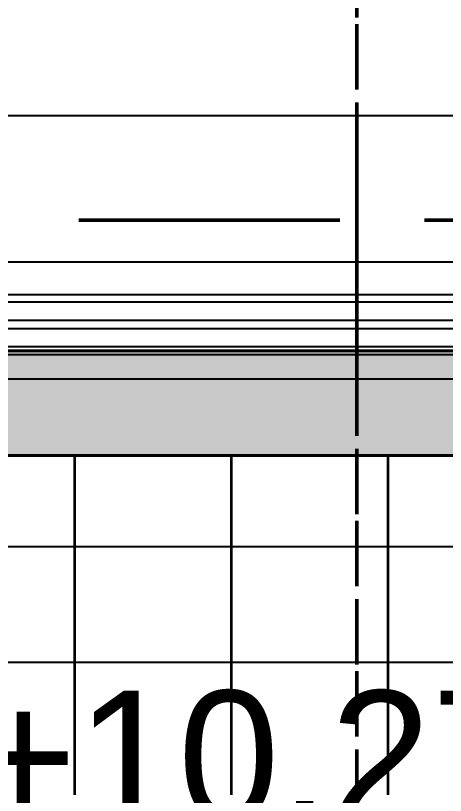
# Model space of a CAD drawing. Header units: centimetres. Extents: x 0.3 to 84.3, y 0.3 to 59.7.
# Drawn here: x 42.643 to 43.302, y 15.58 to 16.773 of the extents above; entities that cross this region are included whole.
import ezdxf

# ---------------------------------------------------------------- set-up
doc = ezdxf.new("R2010")
doc.units = ezdxf.units.CM
for name, pattern in [('AUSGEZOGEN', [0]), ('LINIE_23', [0.79, 0.4, -0.13, 0, -0.13, 0, -0.13]), ('PHANTOM', [63.5, 31.75, -6.35, 6.35, -6.35, 6.35, -6.35]), ('PUNKT', [6.35, 0, -6.35]), ('RAND', [44.45, 12.7, -6.35, 12.7, -6.35, 0, -6.35]), ('VERDECKT', [9.525, 6.35, -3.175])]:
    doc.linetypes.add(name, pattern=pattern)
for name, color, linetype, lineweight in [('Ausbau Raeume', 7, 'AUSGEZOGEN', 35), ('Bauachsen grob', 7, 'RAND', 25), ('Bodenplatte', 7, 'AUSGEZOGEN', 35), ('Decke', 7, 'AUSGEZOGEN', 35), ('Fenster', 7, 'AUSGEZOGEN', 35), ('Rolladen', 7, 'AUSGEZOGEN', 25), ('Text Koten', 7, 'AUSGEZOGEN', 50), ('Wand Beton bewehrt', 7, 'AUSGEZOGEN', 35)]:
    doc.layers.add(name, color=color, linetype=linetype, lineweight=lineweight)
doc.styles.add('ARIAL', font='ARIAL.TTF')

msp = doc.modelspace()

# ---------------------------------------------------------------- hatches: boundary and pattern name
at = {"layer": 'Bodenplatte', "linetype": 'AUSGEZOGEN', "lineweight": 25, "true_color": 0xe0ffe0}
msp.add_hatch(color=254, dxfattribs=at).paths.add_polyline_path([(32.236, 16.2597), (32.236, 16.0997), (63.436, 16.0997), (63.436, 16.2597)])

# ---------------------------------------------------------------- linework, layer by layer
at = {"layer": 'Ausbau Raeume', "color": 254, "linetype": 'AUSGEZOGEN', "lineweight": 35}
for p, q in [((42.7342, 15.5803), (42.7342, 16.0997)), ((42.9742, 15.5803), (42.9742, 16.0997)), ((43.2142, 15.5803), (43.2142, 16.0997))]:
    msp.add_line(p, q, dxfattribs=at)
at = {"layer": 'Bauachsen grob', "color": 32, "linetype": 'LINIE_23', "lineweight": 50, "true_color": 0xc36e14}
for p, q in [((43.166, 1.3897), (43.166, 59.3503)), ((43.166, 2.2697), (43.166, 58.1)), ((22.94, 16.4597), (73.132, 16.4597))]:
    msp.add_line(p, q, dxfattribs=at)
at = {"layer": 'Bodenplatte', "color": 92, "linetype": 'VERDECKT', "lineweight": 35, "true_color": 0x00c600}
for p, q in [((63.436, 16.2597), (32.236, 16.2597)), ((32.236, 16.0997), (63.436, 16.0997))]:
    msp.add_line(p, q, dxfattribs=at)
at = {"layer": 'Decke', "color": 92, "linetype": 'PHANTOM', "lineweight": 35, "true_color": 0x00c600}
for p, q in [((32.236, 16.2597), (63.436, 16.2597)), ((63.756, 16.0997), (31.916, 16.0997))]:
    msp.add_line(p, q, dxfattribs=at)
at = {"layer": 'Fenster', "color": 7, "linetype": 'AUSGEZOGEN', "lineweight": 25}
for p, q in [((42.362, 16.6197), (45.434, 16.6197)), ((45.284, 16.3957), (42.362, 16.3957)), ((42.336, 16.3461), (45.31, 16.3461)), ((45.31, 16.3341), (42.336, 16.3341)), ((45.31, 16.3061), (42.336, 16.3061)), ((42.336, 16.2941), (45.31, 16.2941)), ((45.31, 16.2661), (42.336, 16.2661)), ((42.336, 16.2541), (45.31, 16.2541)), ((42.3656, 16.2171), (45.2804, 16.2171))]:
    msp.add_line(p, q, dxfattribs=at)
at = {"layer": 'Rolladen', "color": 7, "linetype": 'PHANTOM', "lineweight": 25}
for p, q in [((45.3566, 15.9597), (39.226, 15.9597)), ((39.226, 15.7837), (45.3566, 15.7837))]:
    msp.add_line(p, q, dxfattribs=at)
at = {"layer": 'Wand Beton bewehrt', "color": 180, "linetype": 'PUNKT', "lineweight": 35}
for p, q in [((45.586, 16.3997), (38.996, 16.3997)), ((39.226, 16.2597), (45.356, 16.2597))]:
    msp.add_line(p, q, dxfattribs=at)

# ---------------------------------------------------------------- texts
at = {"layer": 'Text Koten', "color": 7, "linetype": 'AUSGEZOGEN', "lineweight": 35, "insert": (41.316, 15.5371), "char_height": 0.2, "width": 0.1, "attachment_point": 7, "style": 'ARIAL'}
msp.add_mtext('uk\\~f.\\~St.\\~\\~:\\~+10.27', dxfattribs=at)

doc.saveas('drawing.dxf')
